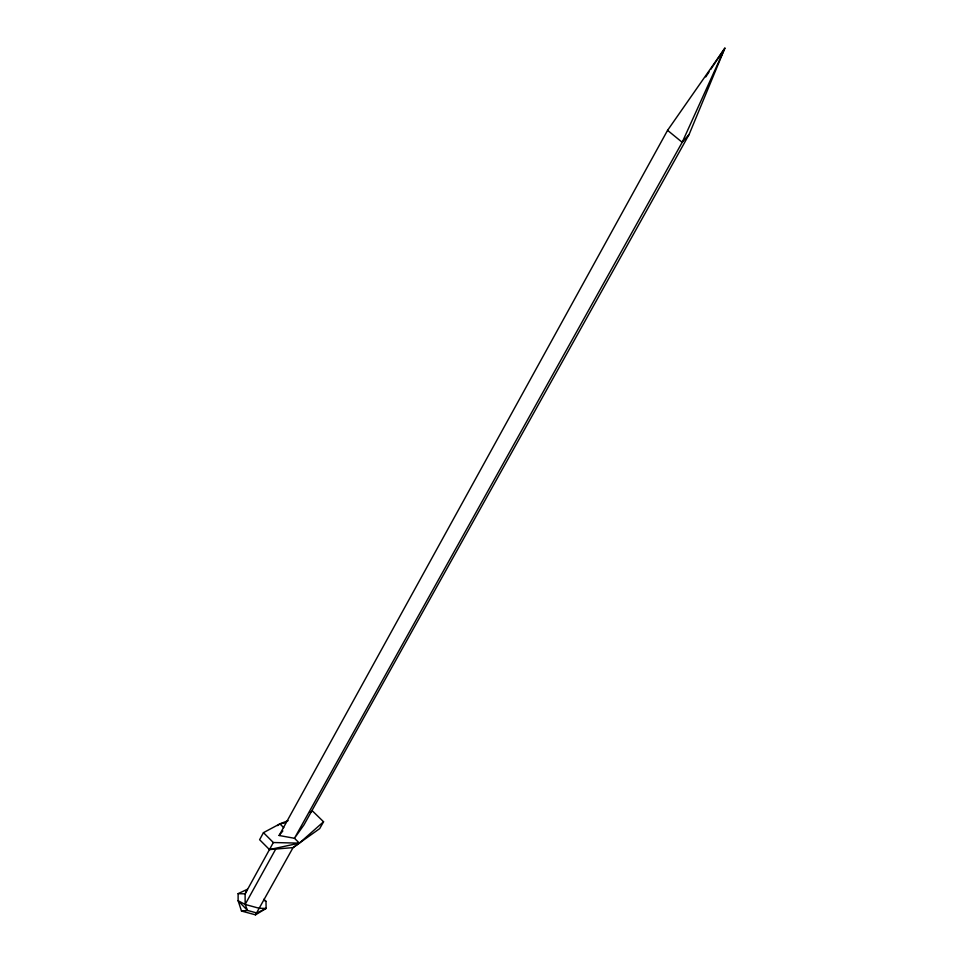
<?xml version="1.0" encoding="UTF-8"?>
<svg xmlns="http://www.w3.org/2000/svg" width="963" height="963" viewBox="0 0 963 963"><rect width="100%" height="100%" fill="white"/><g stroke="black" fill="none" stroke-linecap="round" stroke-linejoin="round"><path stroke-width="1.44" d="M241.496 911.034L247.515 910.444L238.114 900.73L245.144 904.438L259.167 908.278L266.113 908.41L256.892 912.996L247.515 910.444L245.144 904.438L245.12 893.845L247.419 889.246L238.126 893.664L238.114 900.73L241.496 911.034L255.496 914.85L266.113 908.41L265.993 901.344L263.922 899.225M710.742 69.42L724.886 48.15L682.189 142.295L294.461 838.279L303.971 824.882L689.123 134.435L724.886 48.15L667.564 130.342L279.114 835.499L294.461 838.279L299.361 843.131L323.556 821.764L312.686 811.171L309.954 812.23M263.453 832.658L259.613 839.712L269.459 849.583L293.053 847.609L299.361 843.131L273.336 842.529L263.453 832.658L279.896 823.859L288.093 820.681M273.336 842.529L245.12 893.845L238.126 893.664M245.144 904.438L275.538 849.414M323.556 821.764L319.704 828.601L293.053 847.609L255.496 914.85M705.759 76.92L709.081 71.912M279.114 835.499L282.857 830.937M689.123 134.435L682.189 142.295L667.564 130.342M277.633 825.616L279.896 823.859L285.686 822.691M269.459 849.583L299.361 843.131M263.669 900.128L265.993 901.344M279.896 823.859L283.76 827.686"/></g></svg>
